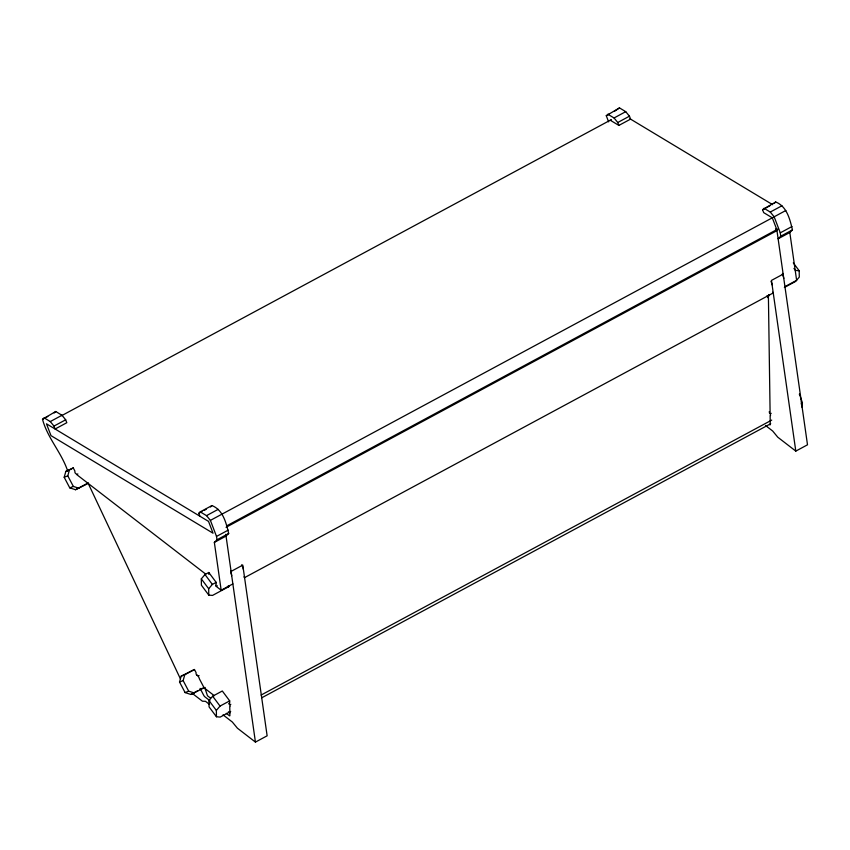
<?xml version="1.0" encoding="UTF-8"?>
<svg xmlns="http://www.w3.org/2000/svg" width="850" height="850" viewBox="0 0 850 850"><rect width="100%" height="100%" fill="white"/><g stroke="black" fill="none" stroke-linecap="round" stroke-linejoin="round"><path stroke-width="1.27" d="M799.574 394.793L799.404 394.028M801.752 406.991L802.421 402.889L799.489 394.103M88.103 483.469L75.512 489.728L69.753 487.847L64.186 477.264L65.854 471.389L73.249 467.914L74.917 471.07A2.369 2.274 68.5 0 0 77.902 474.024M79.114 488.314L73.355 486.423L67.777 475.851L69.445 469.965L73.249 467.914M204.977 687.384L190.867 694.471L185.109 692.58L179.531 682.008L181.199 676.122L194.448 669.503L196.106 672.658A2.369 2.274 68.5 0 0 199.07 675.622M194.459 693.048L188.7 691.167L183.133 680.584L184.801 674.709L194.448 669.503M229.394 586.341L212.521 595.425L208.781 595.096L201.407 585.214L201.312 578.861L204.988 574.536L208.792 572.486L216.176 582.367L216.197 584.258A2.369 1.073 -36.7 0 0 215.73 585.799A2.369 1.073 -36.7 0 0 217.345 585.788M208.781 595.096L208.686 588.742L212.362 584.418L216.176 582.367M230.711 711.429L220.192 717.092L216.442 716.763L209.068 706.881L208.972 700.528L212.659 696.203L222.307 690.997L229.691 700.878L229.712 702.769A2.369 1.073 -36.7 0 0 229.245 704.31A2.369 1.073 -36.7 0 0 230.839 704.321M216.442 716.763L216.357 710.409L220.033 706.084L229.691 700.878M67.724 471.091C61.508 452.455 47.6 438.303 42.5 419.284L55.707 411.496L61.976 415.267L65.684 419.794L66.799 422.716L55.101 429.016L53.986 426.084L50.278 421.568L44.009 417.796M54.198 412.983L55.707 411.496M199.909 516.216L198.794 513.294L200.239 511.87L211.937 505.569C223.167 509.989 226.164 522.973 228.692 533.481L226.047 536.095L214.349 542.396L221.17 590.219L232.868 583.918M608.621 121.858L606.273 115.685L619.48 107.897L625.738 111.669L629.457 116.195L630.572 119.127L618.874 125.418L610.258 120.233M210.492 506.993L211.937 505.569M619.48 107.897L614.773 111.106M214.349 542.396L216.994 539.782L228.692 533.481M776.804 229.617L772.299 217.812L763.683 212.627L762.567 209.695L775.699 201.981C786.93 206.401 789.926 219.374 792.455 229.893L789.809 232.496L778.111 238.797L780.757 236.194L792.455 229.893M774.265 203.394L775.699 201.981M42.5 419.284L47.812 416.415M606.273 115.685L609.461 113.974M50.278 421.568L61.976 415.267M607.782 114.198L614.051 117.969L625.738 111.669M61.657 415.65L611.447 119.584M53.986 426.084L65.684 419.794M614.051 117.969L617.759 122.496L629.457 116.195M75.512 489.728L87.89 483.066M198.794 513.294L201.981 511.572M204.117 510.425L206.242 509.277M762.567 209.695L770.004 205.689M200.239 511.87L206.508 515.642L218.206 509.341M764.001 208.282L770.27 212.054L781.968 205.753M206.508 515.642L210.396 520.381L773.489 217.175M770.27 212.054L774.159 216.792L785.857 210.492M227.046 525.661L777.994 228.969M226.047 527.308L776.953 230.637L775.497 228.916M216.994 539.782L216.516 536.424L228.214 530.124M780.757 236.194L780.279 232.836L791.977 226.536M243.939 576.895L244.566 577.628L773.245 292.942L772.618 292.198M784.943 286.631L796.631 280.33L789.809 232.496M784.359 287.491L795.6 281.435L799.287 277.1L799.191 270.757L793.294 262.852M190.867 694.471L197.869 690.689M200.207 689.435L202.544 688.181M261.088 695.066L771.715 420.102M261.683 697.818L770.716 423.704M223.029 714.85L232.326 722.022L237.405 728.184L255.436 742.103L267.134 735.803L242.781 565.112L231.083 571.412L230.626 570.871M765.468 425.457L772.692 431.035L777.771 437.197L795.802 451.106L807.5 444.805L776.953 230.637M65.854 471.389L69.445 469.965M64.186 477.264L67.777 475.851M69.753 487.847L73.355 486.423M181.199 676.122L184.801 674.709M179.531 682.008L183.133 680.584M185.109 692.58L188.7 691.167M799.191 270.757L795.441 270.428L793.964 268.451M629.882 118.713L772.671 204.691M801.284 402.007L802.421 402.889M76.808 474.661L205.721 574.111M214.317 695.714L204.138 687.862L199.452 678.959A2.667 0.744 61.7 0 0 198.039 676.058A2.667 0.744 61.7 0 0 196.69 675.325M210.46 698.073L207.485 695.768L204.829 687.82M228.352 711.864L229.84 713.012M209.918 700.708L204.808 696.766A2.072 0.574 61.7 0 1 203.702 695.279L200.09 688.415M226.281 713.331L229.351 715.7A2.072 0.574 61.7 0 0 229.893 715.487L229.766 706.552A2.667 0.744 61.7 0 0 229.107 703.354M209.61 704.501L205.477 701.314L202.428 701.207L192.408 693.483M216.219 586.394L221.17 590.219M782.542 273.402L783.158 274.114L771.46 280.415L795.802 451.106M766.955 295.885L768.432 297.861L770.089 411.772A2.369 1.073 -36.7 0 0 769.622 413.312A2.369 1.073 -36.7 0 0 771.216 413.323M204.988 574.536L212.362 584.418M201.312 578.861L208.686 588.742M212.659 696.203L220.033 706.084M208.972 700.528L216.357 710.409M87.879 482.704L180.444 678.916M774.159 216.792L780.279 232.836M617.759 122.496L618.874 125.418M210.396 520.381L216.516 536.424M801.178 403.548L802.241 406.725M225.792 534.331L255.436 742.103M208.792 572.486L208.824 574.377M768.432 297.861A2.369 1.073 -36.7 0 1 767.922 296.852A2.369 1.073 -36.7 0 1 769.484 295.141M230.626 572.337A6.917 1.923 61.7 0 1 231.71 575.769M228.236 585.841A2.667 0.744 61.7 0 1 227.396 586.681M241.719 564.761A6.917 1.923 61.7 0 1 243.398 569.479M771.003 281.35A6.917 1.923 61.7 0 1 772.076 284.782M782.255 274.082A6.917 1.923 61.7 0 1 783.774 278.481M769.144 411.857A2.667 0.744 61.7 0 1 770.429 414.46A2.667 0.744 61.7 0 1 770.132 415.554L770.259 424.49A2.072 0.574 61.7 0 1 769.718 424.703M768.528 294.61A2.667 0.744 61.7 0 1 767.763 295.683M208.537 521.411L46.484 423.821L50.989 435.625L213.031 533.205L208.537 521.411"/></g></svg>
